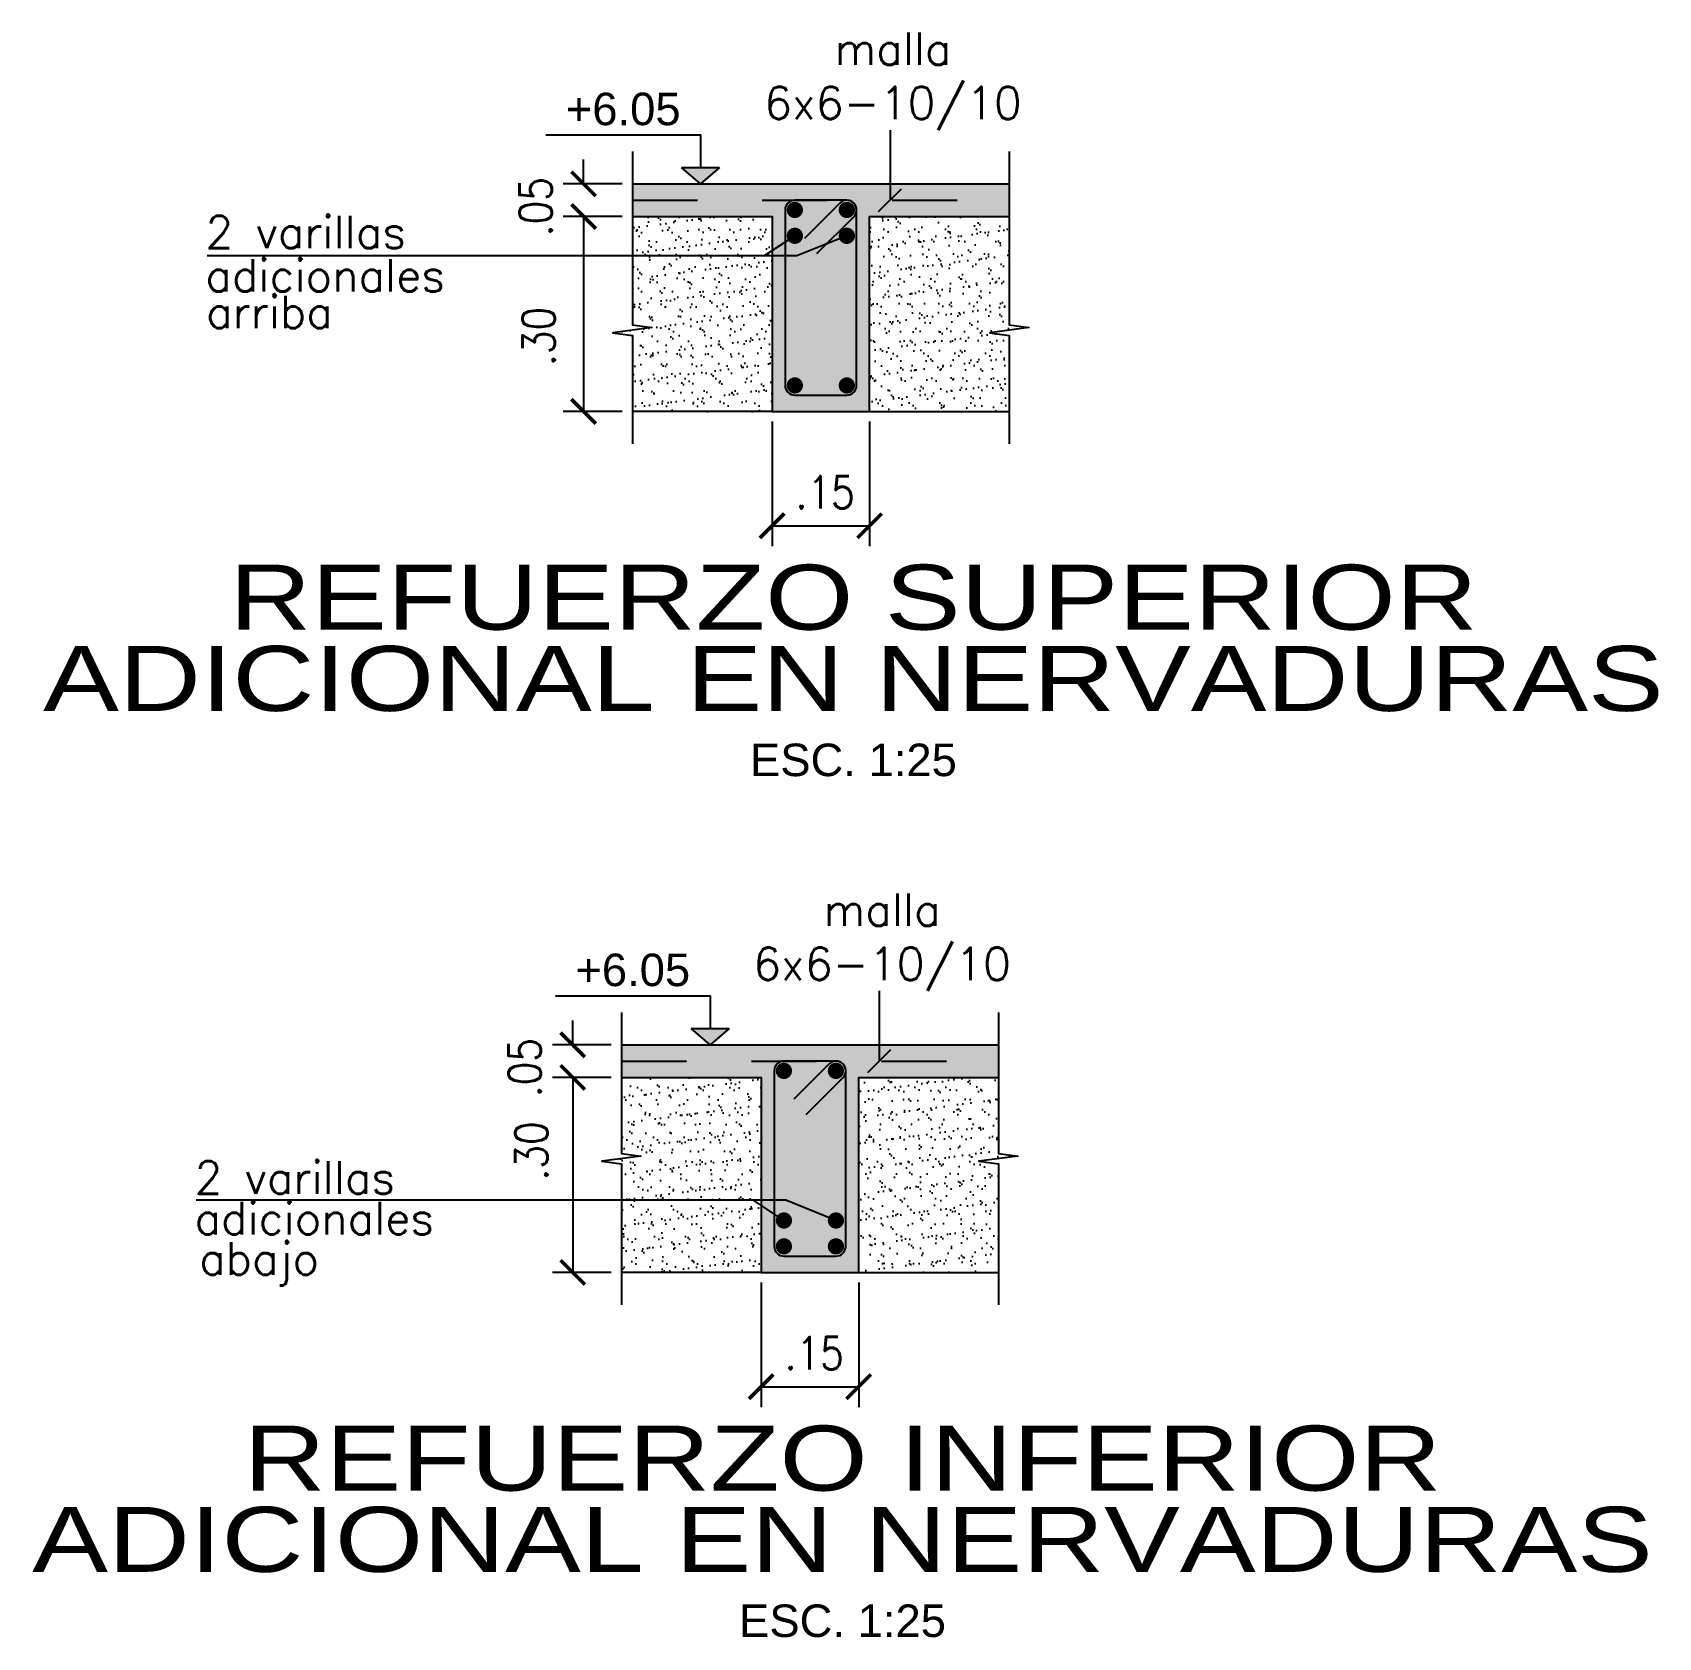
# Model space of a CAD drawing. Header units: millimetres. Extents: x -7.7 to 39.8, y -25.2 to 13.5.
# Drawn here: x 37.344 to 39.845, y 10.975 to 13.444 of the extents above; entities that cross this region are included whole.
import ezdxf
from ezdxf.enums import TextEntityAlignment as Align

# ---------------------------------------------------------------- set-up
doc = ezdxf.new("R2010")
doc.units = ezdxf.units.MM
doc.header["$LTSCALE"] = 0.05
doc.linetypes.add('DASHDOT2', pattern=[12.7, 6.35, -3.175, 0, -3.175])
for name, color, linetype in [('ACHURADO', 1, 'Continuous'), ('ACOTADO', 2, 'Continuous'), ('CONT_CORTE', 4, 'Continuous'), ('TEXTO_REFUERZO', 3, 'Continuous'), ('TITULOS', 1, 'Continuous'), ('TXT_IND', 2, 'Continuous')]:
    doc.layers.add(name, color=color, linetype=linetype)
doc.styles.add('ACOTAMIENTOS', font='romans.shx', dxfattribs={"width": 0.85})
doc.styles.add('ARIAL', font='arial.ttf')
doc.styles.get("Standard").update_dxf_attribs({"font": 'romans.shx'})
doc.dimstyles.new('ACOTA_25', dxfattribs={"dimscale": 0.025, "dimtxt": 2, "dimasz": 1.5, "dimexe": 1.25, "dimexo": 0.625, "dimgap": 1, "dimtad": 1, "dimzin": 4, "dimdsep": 46, "dimtxsty": 'ACOTAMIENTOS', "dimblk1": 'ARCHTICK', "dimblk2": 'ARCHTICK', "dimsah": 1, "dimcen": 1.5, "dimclrd": 1, "dimclre": 1, "dimclrt": 256, "dimadec": 0, "dimazin": 0, "dimtfac": 1, "dimtofl": 0, "dimtmove": 2, "dimatfit": 3, "dimldrblk": 'ARCHTICK', "dimfxl": 0, "dimtolj": 1, "dimtzin": 0, "dimarcsym": 0})

# ---------------------------------------------------------------- blocks, each defined once
blk = doc.blocks.new('_ARCHTICK')
at = {"color": 0, "linetype": 'ByBlock', "const_width": 0.15}
blk.add_lwpolyline([(-0.5, -0.5), (0.5, 0.5)], dxfattribs=at)
blk = doc.blocks.new('*D255')
at = {"layer": 'ACOTADO', "color": 1, "lineweight": -2}
for p, q in [((38.2509, 13.1615), (38.1602, 13.1615)), ((38.1915, 13.1615), (38.1915, 12.8615)), ((38.2509, 12.8615), (38.1602, 12.8615))]:
    blk.add_line(p, q, dxfattribs=at)
at = {"layer": 'DEFPOINTS', "color": 0}
for p in [(38.2665, 13.1615), (38.1915, 12.8615), (38.2665, 12.8615)]:
    blk.add_point(p, dxfattribs=at)
at = {"layer": 'ACOTADO', "color": 1, "lineweight": -2, "xscale": 0.03750000000000001, "yscale": 0.03750000000000001, "zscale": 0.03750000000000001}
for p, rotation in [((38.1915, 13.1615), 90), ((38.1915, 12.8615), 270)]:
    blk.add_blockref('_ARCHTICK', p, dxfattribs=dict(at, rotation=rotation))
at = {"layer": 'ACOTADO', "insert": (38.1224, 12.9769), "char_height": 0.05, "attachment_point": 5, "rotation": 90, "style": 'ACOTAMIENTOS'}
blk.add_mtext('\\A1;.30', dxfattribs=at)
blk = doc.blocks.new('*D256')
at = {"layer": 'ACOTADO', "color": 1, "lineweight": -2}
for p, q in [((38.4815, 12.8459), (38.4815, 12.6543)), ((38.6315, 12.8459), (38.6315, 12.6543)), ((38.4815, 12.6856), (38.6315, 12.6856))]:
    blk.add_line(p, q, dxfattribs=at)
at = {"layer": 'DEFPOINTS', "color": 0}
for p in [(38.4815, 12.8615), (38.6315, 12.8615), (38.6315, 12.6856)]:
    blk.add_point(p, dxfattribs=at)
at = {"layer": 'ACOTADO', "color": 1, "lineweight": -2, "xscale": 0.03750000000000001, "yscale": 0.03750000000000001, "zscale": 0.03750000000000001, "rotation": 180}
blk.add_blockref('_ARCHTICK', (38.4815, 12.6856), dxfattribs=at)
at = {"layer": 'ACOTADO', "color": 1, "lineweight": -2, "xscale": 0.03750000000000001, "yscale": 0.03750000000000001, "zscale": 0.03750000000000001}
blk.add_blockref('_ARCHTICK', (38.6315, 12.6856), dxfattribs=at)
at = {"layer": 'ACOTADO', "insert": (38.5632, 12.7371), "char_height": 0.05, "attachment_point": 5, "style": 'ACOTAMIENTOS'}
blk.add_mtext('\\A1;.15', dxfattribs=at)
blk = doc.blocks.new('*D257')
at = {"layer": 'ACOTADO', "color": 1, "lineweight": -2}
for p, q in [((38.1915, 13.2115), (38.1915, 13.249)), ((38.2509, 13.2115), (38.1602, 13.2115)), ((38.2509, 13.1615), (38.1602, 13.1615)), ((38.1915, 13.1615), (38.1915, 13.124))]:
    blk.add_line(p, q, dxfattribs=at)
at = {"layer": 'DEFPOINTS', "color": 0}
for p in [(38.1915, 13.2115), (38.2665, 13.2115), (38.2665, 13.1615)]:
    blk.add_point(p, dxfattribs=at)
at = {"layer": 'ACOTADO', "color": 1, "lineweight": -2, "xscale": 0.03750000000000001, "yscale": 0.03750000000000001, "zscale": 0.03750000000000001}
for p, rotation in [((38.1915, 13.2115), 270), ((38.1915, 13.1615), 90)]:
    blk.add_blockref('_ARCHTICK', p, dxfattribs=dict(at, rotation=rotation))
at = {"layer": 'ACOTADO', "insert": (38.1177, 13.1765), "char_height": 0.05, "attachment_point": 5, "rotation": 90, "style": 'ACOTAMIENTOS'}
blk.add_mtext('\\A1;.05', dxfattribs=at)
blk = doc.blocks.new('Titulos')
at = {"layer": 'TITULOS', "color": 1, "style": 'ARIAL', "width": 1.25}
blk.add_attdef('TITULO_1', text='', height=0.2, dxfattribs=at).set_placement((0, 0.25), align=Align.MIDDLE_CENTER)
at = {"layer": 'TITULOS', "style": 'ARIAL', "width": 1.25}
blk.add_attdef('TITULO_2', text='', height=0.2, dxfattribs=at).set_placement((0, 0), align=Align.MIDDLE_CENTER)
at = {"layer": 'TITULOS', "color": 2, "width": 1.25}
for tag, p in [('ESCALA_1', (0, -0.2505)), ('ESCALA_2', (0, -0.4083))]:
    blk.add_attdef(tag, text='', height=0.1, dxfattribs=at).set_placement(p, align=Align.MIDDLE_CENTER)
blk = doc.blocks.new('Nivel-elev')
at = {"layer": 'TXT_IND'}
blk.add_hatch(color=1, dxfattribs=at).paths.add_polyline_path([(-0.0585, 0.0506), (0.0585, 0.0506), (0, 0)])
for p, q in [((0, 0), (-0.0585, 0.0506)), ((-0.0585, 0.0506), (0.0585, 0.0506)), ((0.0585, 0.0506), (0, 0))]:
    blk.add_line(p, q, dxfattribs=at)
blk.add_lwpolyline([(-0.4759, 0.1507), (0, 0.1507), (0, 0.0506)], dxfattribs=at)
blk.add_attdef('+2.85', (-0.4759, 0.1706), '', height=0.0975, dxfattribs=at)
blk = doc.blocks.new('*D258')
at = {"layer": 'ACOTADO', "color": 1, "lineweight": -2}
for p, q in [((38.2341, 11.8369), (38.1435, 11.8369)), ((38.1747, 11.8369), (38.1747, 11.5369)), ((38.2341, 11.5369), (38.1435, 11.5369))]:
    blk.add_line(p, q, dxfattribs=at)
at = {"layer": 'DEFPOINTS', "color": 0}
for p in [(38.2498, 11.8369), (38.1747, 11.5369), (38.2498, 11.5369)]:
    blk.add_point(p, dxfattribs=at)
at = {"layer": 'ACOTADO', "color": 1, "lineweight": -2, "xscale": 0.03750000000000001, "yscale": 0.03750000000000001, "zscale": 0.03750000000000001}
for p, rotation in [((38.1747, 11.8369), 90), ((38.1747, 11.5369), 270)]:
    blk.add_blockref('_ARCHTICK', p, dxfattribs=dict(at, rotation=rotation))
at = {"layer": 'ACOTADO', "insert": (38.1112, 11.7238), "char_height": 0.05, "attachment_point": 5, "rotation": 90, "style": 'ACOTAMIENTOS'}
blk.add_mtext('\\A1;.30', dxfattribs=at)
blk = doc.blocks.new('*D259')
at = {"layer": 'ACOTADO', "color": 1, "lineweight": -2}
for p, q in [((38.4648, 11.5213), (38.4648, 11.3297)), ((38.6148, 11.5213), (38.6148, 11.3297)), ((38.4648, 11.361), (38.6148, 11.361))]:
    blk.add_line(p, q, dxfattribs=at)
at = {"layer": 'DEFPOINTS', "color": 0}
for p in [(38.4648, 11.5369), (38.6148, 11.5369), (38.6148, 11.361)]:
    blk.add_point(p, dxfattribs=at)
at = {"layer": 'ACOTADO', "color": 1, "lineweight": -2, "xscale": 0.03750000000000001, "yscale": 0.03750000000000001, "zscale": 0.03750000000000001, "rotation": 180}
blk.add_blockref('_ARCHTICK', (38.4648, 11.361), dxfattribs=at)
at = {"layer": 'ACOTADO', "color": 1, "lineweight": -2, "xscale": 0.03750000000000001, "yscale": 0.03750000000000001, "zscale": 0.03750000000000001}
blk.add_blockref('_ARCHTICK', (38.6148, 11.361), dxfattribs=at)
at = {"layer": 'ACOTADO', "insert": (38.5464, 11.4125), "char_height": 0.05, "attachment_point": 5, "style": 'ACOTAMIENTOS'}
blk.add_mtext('\\A1;.15', dxfattribs=at)
blk = doc.blocks.new('*D260')
at = {"layer": 'ACOTADO', "color": 1, "lineweight": -2}
for p, q in [((38.1747, 11.8869), (38.1747, 11.9244)), ((38.2341, 11.8869), (38.1435, 11.8869)), ((38.2341, 11.8369), (38.1435, 11.8369)), ((38.1747, 11.8369), (38.1747, 11.7994))]:
    blk.add_line(p, q, dxfattribs=at)
at = {"layer": 'DEFPOINTS', "color": 0}
for p in [(38.1747, 11.8869), (38.2498, 11.8869), (38.2498, 11.8369)]:
    blk.add_point(p, dxfattribs=at)
at = {"layer": 'ACOTADO', "color": 1, "lineweight": -2, "xscale": 0.03750000000000001, "yscale": 0.03750000000000001, "zscale": 0.03750000000000001}
for p, rotation in [((38.1747, 11.8869), 270), ((38.1747, 11.8369), 90)]:
    blk.add_blockref('_ARCHTICK', p, dxfattribs=dict(at, rotation=rotation))
at = {"layer": 'ACOTADO', "insert": (38.1009, 11.8519), "char_height": 0.05, "attachment_point": 5, "rotation": 90, "style": 'ACOTAMIENTOS'}
blk.add_mtext('\\A1;.05', dxfattribs=at)

msp = doc.modelspace()

# ---------------------------------------------------------------- hatches: boundary and pattern name
at = {"layer": 'ACHURADO'}
h = msp.add_hatch(color=254, dxfattribs=at)
h.dxf.hatch_style = 1
h.paths.add_polyline_path([(38.6315, 13.1615), (38.8465, 13.1615), (38.8465, 13.2115), (38.2665, 13.2115), (38.2665, 13.1615), (38.4815, 13.1615), (38.4815, 12.8615), (38.6315, 12.8615)])
h = msp.add_hatch(dxfattribs=at)
h.set_pattern_fill('AR-SAND', color=1, scale=0.0006, angle=360, style=0)
h.set_pattern_definition([(37.5, (-2.558554, 3.902405), (-0.000960019, 0.029364794), [0, -0.0231648, 0, -0.025908, 0, -0.024765]), (7.5, (-2.558554, 3.902405), (0.026971397, 0.043009506), [0, -0.0124968, 0, -0.0208788, 0, -0.008001]), (327.5, (-2.5773, 3.902405), (0.047459542, 8.6231e-05), [0, -0.00762, 0, -0.027432, 0, -0.035814]), (317.5, (-2.5773, 3.902405), (0.045813387, 0.01337576), [0, -0.00381, 0, -0.0179832, 0, -0.020574])])
h.paths.add_polyline_path([(38.8465, 12.9785), (38.8165, 12.9825), (38.8765, 12.9905), (38.8465, 12.9945), (38.8465, 13.1615), (38.6315, 13.1615), (38.6315, 12.8615), (38.8465, 12.8615)])
h.paths.add_polyline_path([(38.4815, 13.1615), (38.2665, 13.1615), (38.2665, 12.9945), (38.2965, 12.9905), (38.2365, 12.9825), (38.2665, 12.9785), (38.2665, 12.8615), (38.4815, 12.8615)])
h = msp.add_hatch(color=254, dxfattribs=at)
h.dxf.hatch_style = 1
h.paths.add_polyline_path([(38.6148, 11.8369), (38.8298, 11.8369), (38.8298, 11.8869), (38.2498, 11.8869), (38.2498, 11.8369), (38.4648, 11.8369), (38.4648, 11.5369), (38.6148, 11.5369)])
h = msp.add_hatch(dxfattribs=at)
h.set_pattern_fill('AR-SAND', color=1, scale=0.0006, angle=360, style=0)
h.set_pattern_definition([(37.5, (-5.168453, 2.57781), (-0.000960019, 0.029364794), [0, -0.0231648, 0, -0.025908, 0, -0.024765]), (7.5, (-5.168453, 2.57781), (0.026971397, 0.043009506), [0, -0.0124968, 0, -0.0208788, 0, -0.008001]), (327.5, (-5.187199, 2.57781), (0.047459542, 8.6231e-05), [0, -0.00762, 0, -0.027432, 0, -0.035814]), (317.5, (-5.1872, 2.57781), (0.045813387, 0.01337576), [0, -0.00381, 0, -0.0179832, 0, -0.020574])])
h.paths.add_polyline_path([(38.8298, 11.7039), (38.7998, 11.7079), (38.8598, 11.7159), (38.8298, 11.7199), (38.8298, 11.8369), (38.6148, 11.8369), (38.6148, 11.5369), (38.8298, 11.5369)])
h.paths.add_polyline_path([(38.4648, 11.8369), (38.2498, 11.8369), (38.2498, 11.7199), (38.2798, 11.7159), (38.2198, 11.7079), (38.2498, 11.7039), (38.2498, 11.5369), (38.4648, 11.5369)])

# ---------------------------------------------------------------- linework, layer by layer
at = {"layer": 'CONT_CORTE', "color": 1}
for p, q in [((38.4815, 12.8615), (38.2665, 12.8615)), ((38.6315, 12.8615), (38.8465, 12.8615)), ((38.4648, 11.5369), (38.2498, 11.5369)), ((38.6148, 11.5369), (38.8298, 11.5369))]:
    msp.add_line(p, q, dxfattribs=at)
for points in [[(38.2665, 13.2615), (38.2665, 12.9945), (38.2965, 12.9905), (38.2365, 12.9825), (38.2665, 12.9785), (38.2665, 12.8115)], [(38.8465, 13.2615), (38.8465, 12.9945), (38.8765, 12.9905), (38.8165, 12.9825), (38.8465, 12.9785), (38.8465, 12.8115)], [(38.2498, 11.9369), (38.2498, 11.7199), (38.2798, 11.7159), (38.2198, 11.7079), (38.2498, 11.7039), (38.2498, 11.4869)], [(38.8298, 11.9369), (38.8298, 11.7199), (38.8598, 11.7159), (38.7998, 11.7079), (38.8298, 11.7039), (38.8298, 11.4869)]]:
    msp.add_lwpolyline(points, dxfattribs=at)
at = {"layer": 'CONT_CORTE'}
for points in [[(38.2665, 13.2115), (38.8465, 13.2115)], [(38.2665, 13.1615), (38.4815, 13.1615), (38.4815, 12.8615)], [(38.6315, 12.8615), (38.6315, 13.1615), (38.8465, 13.1615)], [(38.4815, 12.8615), (38.6315, 12.8615)], [(38.2498, 11.8869), (38.8298, 11.8869)], [(38.2498, 11.8369), (38.4648, 11.8369), (38.4648, 11.5369)], [(38.6148, 11.5369), (38.6148, 11.8369), (38.8298, 11.8369)], [(38.4648, 11.5369), (38.6148, 11.5369)]]:
    msp.add_lwpolyline(points, dxfattribs=at)
at = {"layer": 'TEXTO_REFUERZO', "color": 1, "ltscale": 0.2}
for p, q in [((38.6631, 13.2945), (38.6631, 13.1865)), ((38.6463, 11.9699), (38.6463, 11.8619))]:
    msp.add_line(p, q, dxfattribs=at)
at = {"layer": 'TEXTO_REFUERZO', "color": 5}
for p, q in [((38.5965, 13.1865), (38.5165, 13.1865)), ((38.5015, 13.1715), (38.5015, 12.9015)), ((38.6115, 12.9015), (38.6115, 13.1715)), ((38.5165, 12.8865), (38.5965, 12.8865)), ((38.5798, 11.8619), (38.4998, 11.8619)), ((38.4848, 11.8469), (38.4848, 11.5769)), ((38.5948, 11.5769), (38.5948, 11.8469)), ((38.4998, 11.5619), (38.5798, 11.5619))]:
    msp.add_line(p, q, dxfattribs=at)
at = {"layer": 'TEXTO_REFUERZO'}
for p, q in [((38.6454, 13.1689), (38.6807, 13.2042)), ((38.6286, 11.8443), (38.664, 11.8796))]:
    msp.add_line(p, q, dxfattribs=at)
at = {"layer": 'TEXTO_REFUERZO', "color": 1}
for p, q in [((38.5965, 13.1317), (38.5195, 13.1007)), ((38.5195, 13.1007), (37.6123, 13.1007)), ((38.5028, 11.6478), (37.5955, 11.6478)), ((38.5798, 11.6167), (38.5028, 11.6478))]:
    msp.add_line(p, q, dxfattribs=at)
at = {"layer": 'TEXTO_REFUERZO', "linetype": 'DASHDOT2', "ltscale": 0.25}
for points in [[(38.2665, 13.1865), (38.8465, 13.1865)], [(38.2498, 11.8619), (38.8298, 11.8619)]]:
    msp.add_lwpolyline(points, dxfattribs=at)
at = {"layer": 'TEXTO_REFUERZO', "color": 5}
for points in [[(38.5506, 13.1044), (38.6071, 13.1609, 1), (38.5859, 13.1821), (38.5315, 13.1277)], [(38.5338, 11.7798), (38.5904, 11.8363, 1), (38.5691, 11.8575), (38.5148, 11.8032)]]:
    msp.add_lwpolyline(points, format="xyb", dxfattribs=at)
at = {"layer": 'TEXTO_REFUERZO', "color": 1, "const_width": 0.0125}
for points in [[(38.5103, 13.1715, -1), (38.5228, 13.1715, -1)], [(38.6028, 13.1715, 1), (38.5903, 13.1715, 1)], [(38.5103, 13.1317, -1), (38.5228, 13.1317, -1)], [(38.6028, 13.1317, 1), (38.5903, 13.1317, 1)], [(38.5103, 12.9015, 1), (38.5228, 12.9015, 1)], [(38.6028, 12.9015, -1), (38.5903, 12.9015, -1)], [(38.4935, 11.8469, -1), (38.506, 11.8469, -1)], [(38.586, 11.8469, 1), (38.5735, 11.8469, 1)], [(38.4935, 11.6167, 1), (38.506, 11.6167, 1)], [(38.586, 11.6167, -1), (38.5735, 11.6167, -1)], [(38.4935, 11.5769, 1), (38.506, 11.5769, 1)], [(38.586, 11.5769, -1), (38.5735, 11.5769, -1)]]:
    msp.add_lwpolyline(points, format="xyb", close=True, dxfattribs=at)
at = {"layer": 'TEXTO_REFUERZO', "color": 1}
for points in [[(38.5165, 13.1317), (38.4695, 13.1007)], [(38.4998, 11.6167), (38.4528, 11.6478)]]:
    msp.add_lwpolyline(points, dxfattribs=at)
at = {"layer": 'TEXTO_REFUERZO', "color": 5}
for centre, start, end in [((38.5165, 13.1715), 90, 180), ((38.5965, 13.1715), 0, 90), ((38.5165, 12.9015), 180, 270), ((38.5965, 12.9015), 270, 0), ((38.4998, 11.8469), 90, 180), ((38.5798, 11.8469), 0, 90), ((38.4998, 11.5769), 180, 270), ((38.5798, 11.5769), 270, 0)]:
    msp.add_arc(centre, 0.015, start, end, dxfattribs=at)

# ---------------------------------------------------------------- block references
at = {"layer": 'TITULOS'}
ref = msp.add_blockref('Titulos', (38.6067, 12.4507), dxfattribs=dict(at, xscale=0.5, yscale=0.5, zscale=0.5))
ref.add_attrib('TITULO_1', 'REFUERZO SUPERIOR', dxfattribs={"color": 1, "height": 0.1, "style": 'ARIAL', "width": 1.25}).set_placement((38.6067, 12.5757), align=Align.MIDDLE_CENTER)
ref.add_attrib('TITULO_2', 'ADICIONAL EN NERVADURAS', dxfattribs={"height": 0.1, "style": 'ARIAL', "width": 1.25}).set_placement((38.6067, 12.4507), align=Align.MIDDLE_CENTER)
ref.add_attrib('ESCALA_1', 'ESC. 1:25', dxfattribs={"color": 2, "height": 0.05, "style": 'ARIAL'}).set_placement((38.6067, 12.3254), align=Align.MIDDLE_CENTER)
ref = msp.add_blockref('Titulos', (38.5899, 11.1261), dxfattribs=dict(at, xscale=0.5, yscale=0.5, zscale=0.5))
ref.add_attrib('TITULO_1', 'REFUERZO INFERIOR', dxfattribs={"color": 1, "height": 0.1, "style": 'ARIAL', "width": 1.25}).set_placement((38.5899, 11.2511), align=Align.MIDDLE_CENTER)
ref.add_attrib('TITULO_2', 'ADICIONAL EN NERVADURAS', dxfattribs={"height": 0.1, "style": 'ARIAL', "width": 1.25}).set_placement((38.5899, 11.1261), align=Align.MIDDLE_CENTER)
ref.add_attrib('ESCALA_1', 'ESC. 1:25', dxfattribs={"color": 2, "height": 0.05, "style": 'ARIAL'}).set_placement((38.5899, 11.0009), align=Align.MIDDLE_CENTER)
at = {"layer": 'TXT_IND'}
ref = msp.add_blockref('Nivel-elev', (38.3714, 13.2115), dxfattribs=dict(at, xscale=0.5, yscale=0.5, zscale=0.5))
ref.add_attrib('+2.85', '+6.05', dxfattribs={"height": 0.05, "style": 'ARIAL'}).set_placement((38.2524, 13.2869), align=Align.BOTTOM_CENTER)
ref = msp.add_blockref('Nivel-elev', (38.3861, 11.8869), dxfattribs=dict(at, xscale=0.5, yscale=0.5, zscale=0.5))
ref.add_attrib('+2.85', '+6.05', dxfattribs={"height": 0.05, "style": 'ARIAL'}).set_placement((38.2671, 11.9623), align=Align.BOTTOM_CENTER)

# ---------------------------------------------------------------- texts
at = {"layer": 'TEXTO_REFUERZO', "color": 2}
for s, p in [('2 varillas', (37.6096, 13.1375)), ('adicionales', (37.6096, 13.0708)), ('arriba', (37.6107, 13.0146)), ('2 varillas', (37.5928, 11.6829)), ('adicionales', (37.5928, 11.6202)), ('abajo', (37.6, 11.5583))]:
    msp.add_text(s, height=0.05, dxfattribs=at).set_placement(p, align=Align.MIDDLE_LEFT)
at = {"layer": 'TEXTO_REFUERZO', "color": 2, "char_height": 0.05, "width": 0.26075, "attachment_point": 8}
for insert in [(38.6676, 13.2945), (38.6508, 11.9699)]:
    msp.add_mtext('malla\\P6x6-10/10', dxfattribs=dict(at, insert=insert))

# ---------------------------------------------------------------- dimensions: what is measured, and where the dimension line sits
at = {"layer": 'ACOTADO'}
for base, p1, p2, picture, middle in [((38.1915, 13.2115), (38.2665, 13.1615), (38.2665, 13.2115), '*D257', (38.1177, 13.1765)), ((38.1915, 12.8615), (38.2665, 13.1615), (38.2665, 12.8615), '*D255', (38.1224, 12.9769)), ((38.1747, 11.8869), (38.2498, 11.8369), (38.2498, 11.8869), '*D260', (38.1009, 11.8519)), ((38.1747, 11.5369), (38.2498, 11.8369), (38.2498, 11.5369), '*D258', (38.1112, 11.7238))]:
    dim = msp.add_linear_dim(base=base, p1=p1, p2=p2, angle=90, dimstyle='ACOTA_25', dxfattribs=at)
    dim.commit()
    dim.dimension.update_dxf_attribs({"geometry": picture, "text_midpoint": middle, "dimtype": 160})
for base, p1, p2, picture, middle in [((38.6315, 12.6856), (38.4815, 12.8615), (38.6315, 12.8615), '*D256', (38.5632, 12.7371)), ((38.6148, 11.361), (38.4648, 11.5369), (38.6148, 11.5369), '*D259', (38.5464, 11.4125))]:
    dim = msp.add_linear_dim(base=base, p1=p1, p2=p2, dimstyle='ACOTA_25', dxfattribs=at)
    dim.commit()
    dim.dimension.update_dxf_attribs({"geometry": picture, "text_midpoint": middle, "dimtype": 160})

doc.saveas('drawing.dxf')
